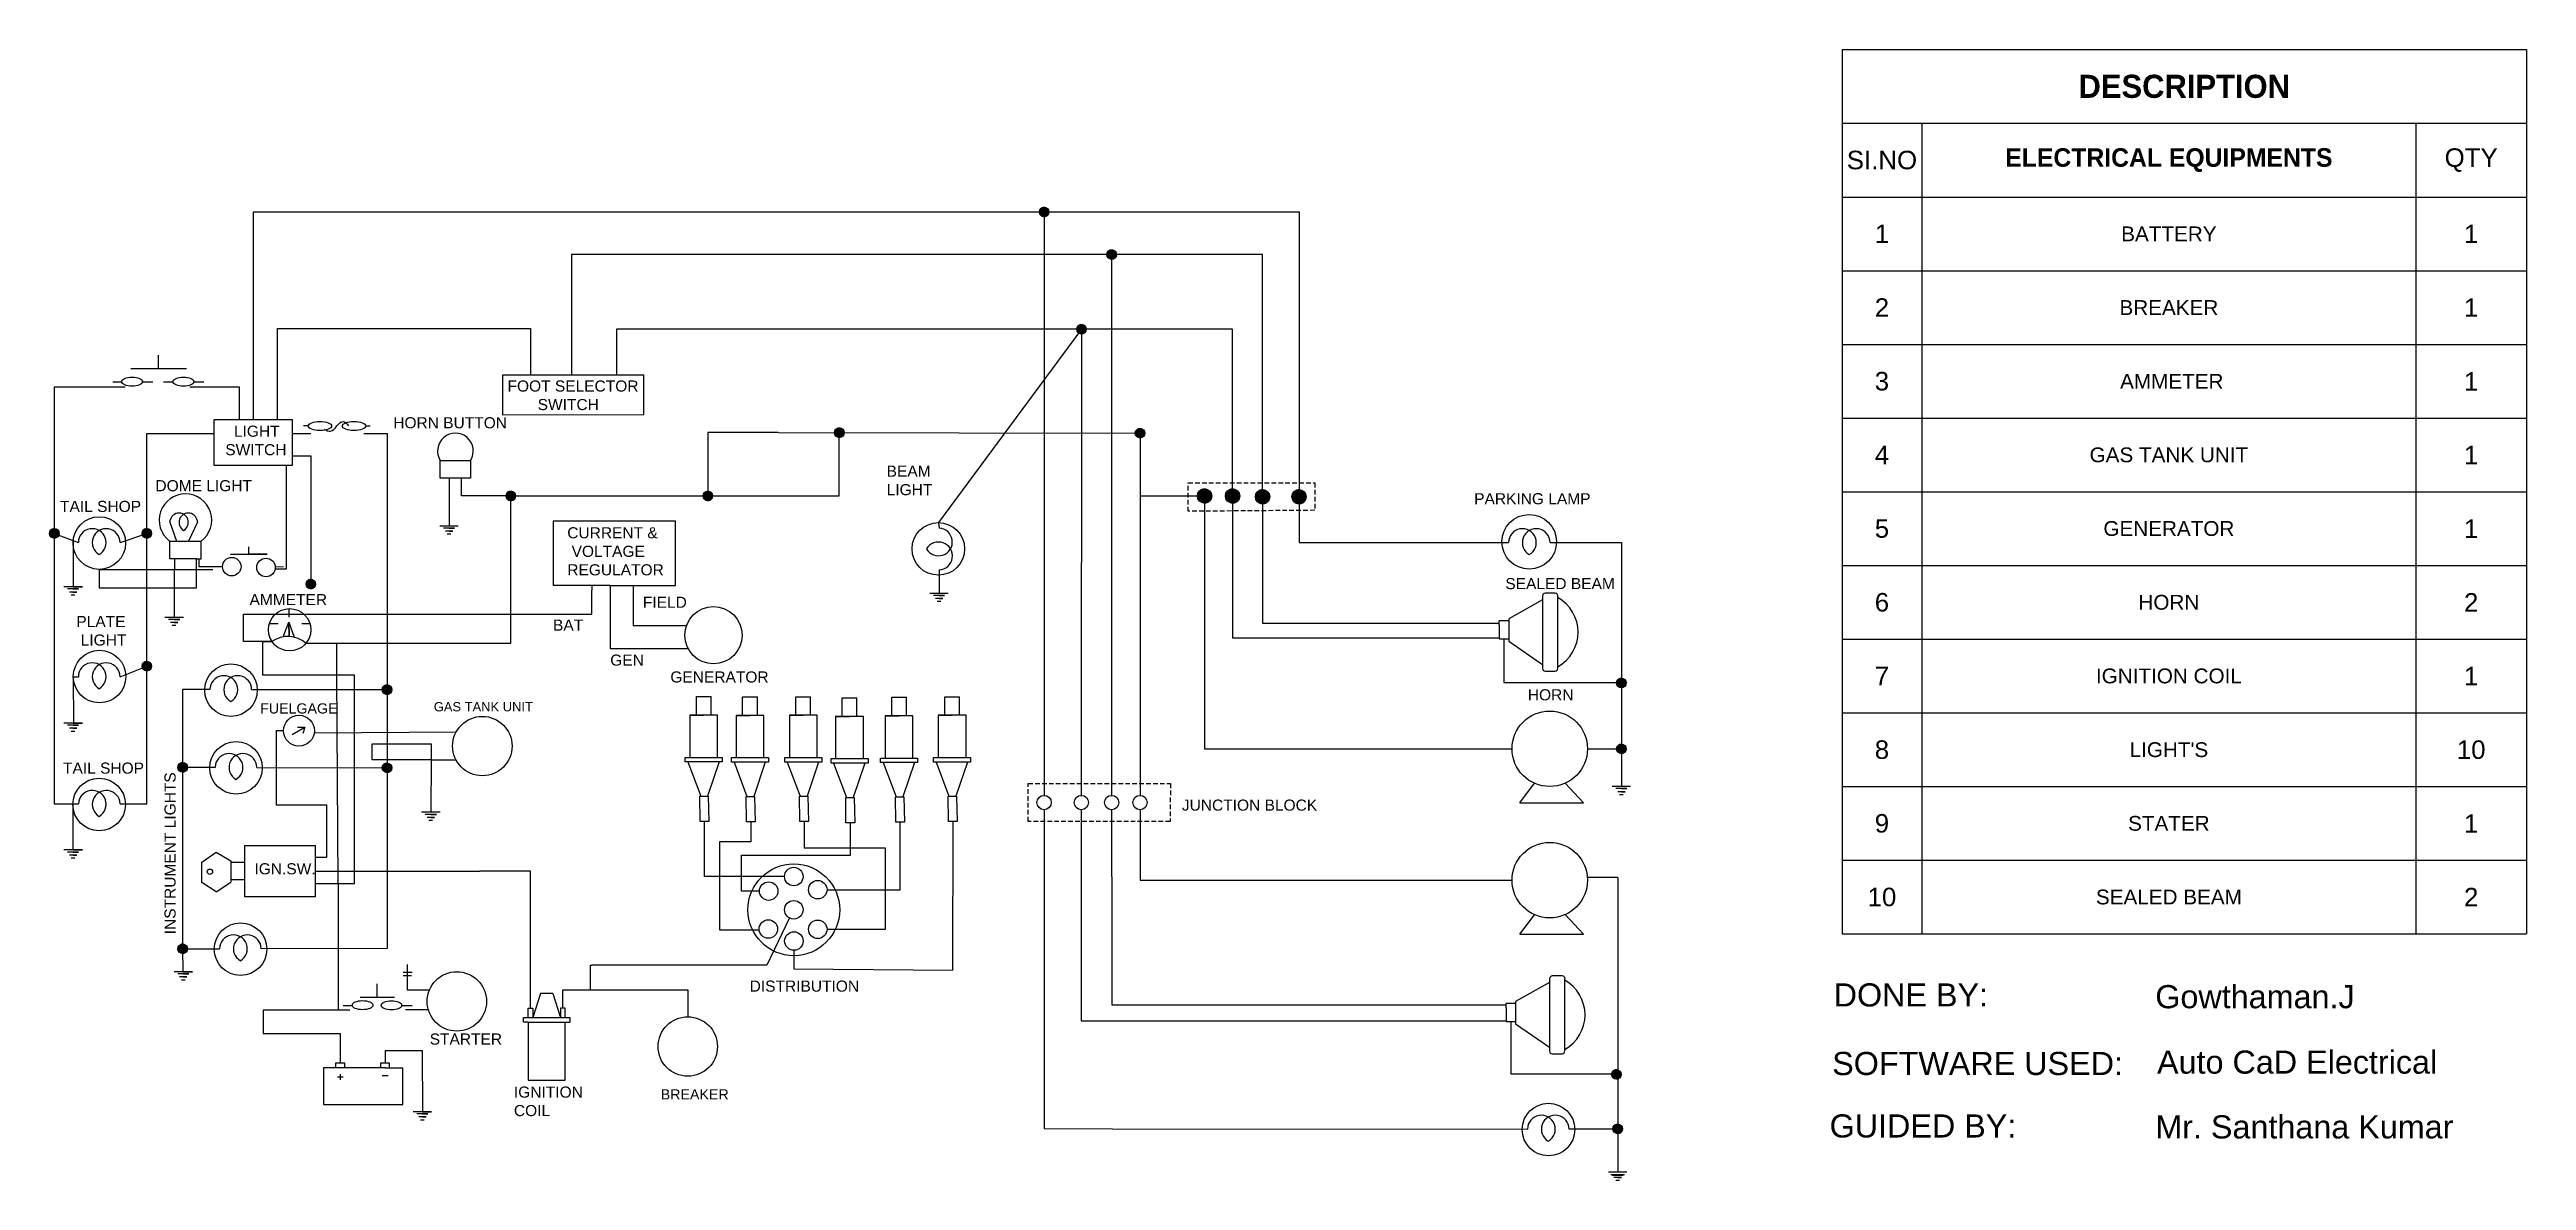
# Model space of a CAD drawing. Header units: inches. Extents: x 138 to 2815, y 189 to 1411.
import ezdxf

# ---------------------------------------------------------------- set-up
doc = ezdxf.new("R2010")
doc.units = ezdxf.units.IN
doc.header["$LTSCALE"] = 10
doc.header["$MEASUREMENT"] = 0
doc.linetypes.add('DASHED', pattern=[0.75, 0.5, -0.25])
for name, color, linetype, lineweight in [('battery', 10, 'Continuous', 25), ('block diagram', 100, 'Continuous', 18), ('breaker', 30, 'Continuous', 25), ('distribution', 42, 'Continuous', 18), ('gas tank unit', 52, 'Continuous', 18), ('generator', 6, 'Continuous', 18), ('ground', 51, 'Continuous', 18), ('horn button', 111, 'Continuous', 18), ('sealed beam', 200, 'Continuous', 15), ('stater', 84, 'Continuous', 25), ('wire', 254, 'Continuous', 25)]:
    doc.layers.add(name, color=color, linetype=linetype, lineweight=lineweight)
doc.layers.add('horn', color=7, linetype='Continuous', lineweight=18, true_color=0xbe7404)
doc.layers.add('ignition coil', color=132, linetype='Continuous', lineweight=25, transparency=0.2)
doc.layers.add('junction box', color=221, linetype='Continuous')
doc.layers.add('lights', color=2, linetype='Continuous')
doc.layers.add('mtext', color=41, linetype='Continuous', transparency=0.2)
doc.styles.get("Standard").update_dxf_attribs({"font": 'arial.ttf'})

# ---------------------------------------------------------------- blocks, each defined once
blk = doc.blocks.new('WDDOT')
for radius in [0.03, 0.0187, 0.00929]:
    blk.add_circle((0, 0), radius)
blk = doc.blocks.new('*T3')
at = {"color": 0, "linetype": 'ByBlock', "lineweight": -2, "ltscale": 5, "transparency": 16777216}
for p, q in [((0, 0), (739.7, 0)), ((0, 0), (0, -955.7)), ((739.7, 0), (739.7, -955.7)), ((0, -79.7), (739.7, -79.7)), ((86.1, -79.7), (86.1, -955.7)), ((620.2, -79.7), (620.2, -955.7)), ((0, -159.4), (739.7, -159.4)), ((0, -239), (739.7, -239)), ((0, -318.6), (739.7, -318.6)), ((0, -398.3), (739.7, -398.3)), ((0, -477.9), (739.7, -477.9)), ((0, -557.6), (739.7, -557.6)), ((0, -637.2), (739.7, -637.2)), ((0, -716.8), (739.7, -716.8)), ((0, -796.5), (739.7, -796.5)), ((0, -876.1), (739.7, -876.1)), ((0, -955.7), (739.7, -955.7))]:
    blk.add_line(p, q, dxfattribs=at)
at = {"color": 0, "ltscale": 5, "transparency": 16777216, "attachment_point": 5}
for s, insert, char_height, width in [('{\\fBahnschrift SemiBold|b1|i0|c0|p34;DESCRIPTION}', (369.8, -39.9), 25, 739.533), ('{\\fBahnschrift SemiBold|b0|i0|c0|p34;ELECTRICAL EQUIPMENTS}', (353.2, -119.5), 20, 533.967), ('QTY', (679.9, -119.5), 20, 119.335), ('SI.NO', (43.1, -119.5), 20, 85.991), ('1', (43.1, -199.2), 20, 85.991), ('{\\f@Arial Unicode MS|b0|i0|c0|p34;BATTERY}', (353.2, -199.2), 16, 533.967), ('1', (679.9, -199.2), 20, 119.335), ('2', (43.1, -278.8), 20, 85.991), ('{\\fArial Unicode MS|b0|i0|c0|p34;BREAKER}', (353.2, -278.8), 16, 533.967), ('1', (679.9, -278.8), 20, 119.335), ('3', (43.1, -358.5), 20, 85.991), ('{\\fArial Unicode MS|b0|i0|c0|p34; AMMETER}', (353.2, -358.5), 16, 533.967), ('1', (679.9, -358.5), 20, 119.335), ('4', (43.1, -438.1), 20, 85.991), ('1', (679.9, -438.1), 20, 119.335), ('GAS TANK UNIT', (353.2, -438.1), 16, 533.967), ('5', (43.1, -517.7), 20, 85.991), ('1', (679.9, -517.7), 20, 119.335), ('GENERATOR', (353.2, -517.7), 16, 533.967), ('6', (43.1, -597.4), 20, 85.991), ('2', (679.9, -597.4), 20, 119.335), ('HORN', (353.2, -597.4), 16, 533.967), ('7', (43.1, -677), 20, 85.991), ('IGNITION COIL', (353.2, -677), 16, 533.967), ('1', (679.9, -677), 20, 119.335), ('8', (43.1, -756.7), 20, 85.991), ("LIGHT'S", (353.2, -756.7), 16, 533.967), ('10', (679.9, -756.7), 20, 119.335), ('9', (43.1, -836.3), 20, 85.991), ('STATER', (353.2, -836.3), 16, 533.967), ('1', (679.9, -836.3), 20, 119.335), ('10', (43.1, -915.9), 20, 85.991), ('SEALED BEAM', (353.2, -915.9), 16, 533.967), ('2', (679.9, -915.9), 20, 119.335)]:
    blk.add_mtext(s, dxfattribs=dict(at, insert=insert, char_height=char_height, width=width))

msp = doc.modelspace()

# ---------------------------------------------------------------- hatches: boundary and pattern name
at = {"ltscale": 5, "transparency": 33554687}
h = msp.add_hatch(dxfattribs=at)
h.set_pattern_fill('ANSI31', color=256)
h.paths.add_polyline_path([(414.9, 833.3, 1), (425.2, 833.3, 1)])
h.paths.add_polyline_path([(631.2, 928.5), (636.3, 928.5), (641.5, 928.5, 1)])
h.paths.add_polyline_path([(636.3, 928.5), (631.2, 928.5, 0.414214), (636.3, 923.3)])
h.paths.add_polyline_path([(641.5, 928.5), (636.3, 928.5), (636.3, 923.3, 0.414214)])
h.paths.add_polyline_path([(849.2, 933.6, 0.414214), (844.1, 928.5), (849.2, 928.5)])
h.paths.add_polyline_path([(849.2, 933.6), (849.2, 928.5), (854.4, 928.5, 0.414214)])
h.paths.add_polyline_path([(854.4, 928.5), (849.2, 928.5), (844.1, 928.5, 1)])
h.paths.add_polyline_path([(986.2, 996.9), (996.5, 996.9, 1)])
h.paths.add_polyline_path([(996.5, 996.9), (991.3, 996.9), (991.3, 991.8, 0.413771)])
h.paths.add_polyline_path([(991.3, 996.9), (986.2, 996.9, 0.414656), (991.3, 991.8)])
h.paths.add_polyline_path([(142.9, 893.2), (142.9, 888.1), (147.7, 886.2, 0.091655), (148, 888.1, 0.414214)])
h.paths.add_polyline_path([(142.9, 893.2, 0.414214), (137.7, 888.1, 0.414214), (142.9, 882.9)])
h.paths.add_polyline_path([(147.7, 886.2), (142.9, 888.1), (142.9, 882.9, 0.310761)])
h.paths.add_polyline_path([(248, 888.1, 0.414214), (242.9, 893.2), (242.9, 882.9, 0.414214)])
h.paths.add_polyline_path([(242.9, 893.2, 0.414214), (237.7, 888.1, 0.08288), (238, 886.4), (242.9, 888.1)])
h.paths.add_polyline_path([(242.9, 888.1), (238, 886.4, 0.320336), (242.9, 882.9)])
h = msp.add_hatch(dxfattribs=at)
h.set_pattern_fill('ANSI31', color=256)
h.paths.add_polyline_path([(502.5, 724.3), (502.5, 714, 0.414214), (507.6, 719.2, 0.414214)])
h.paths.add_polyline_path([(502.5, 724.3, 0.414214), (497.3, 719.2), (502.5, 719.2)])
h.paths.add_polyline_path([(502.5, 719.2), (497.3, 719.2, 0.414214), (502.5, 714)])
h.paths.add_polyline_path([(242.9, 749.8, 0.414214), (237.7, 744.6, 0.094423), (238.1, 742.7), (242.9, 744.6)])
h.paths.add_polyline_path([(242.9, 749.8), (242.9, 744.6), (242.9, 739.5, 0.414214), (248, 744.6, 0.414214)])
h.paths.add_polyline_path([(242.9, 744.6), (238.1, 742.7, 0.307754), (242.9, 739.5)])
h.paths.add_polyline_path([(281.6, 640.4, 0.414214), (276.5, 635.2, 0.414214), (281.6, 630.1)])
h.paths.add_polyline_path([(281.6, 640.4), (281.6, 635.2), (286.8, 635.2, 0.414214)])
h.paths.add_polyline_path([(286.8, 635.2), (281.6, 635.2), (281.6, 630.1, 0.414214)])
h.paths.add_polyline_path([(502.5, 639.8, 0.413067), (497.3, 634.7), (502.5, 634.7)])
h.paths.add_polyline_path([(502.5, 639.8), (502.5, 634.7), (502.5, 629.5, 0.414214), (507.6, 634.7, 0.414214)])
h.paths.add_polyline_path([(502.5, 634.7), (497.3, 634.7, 0.415361), (502.5, 629.5)])
h = msp.add_hatch(dxfattribs=at)
h.set_pattern_fill('ANSI31', color=256)
h.paths.add_polyline_path([(1836.5, 731.6), (1836.5, 721.3, 0.414214), (1841.6, 726.4, 0.414214)])
h.paths.add_polyline_path([(1836.5, 731.6, 0.385239), (1831.4, 727), (1836.5, 727)])
h.paths.add_polyline_path([(1836.5, 727), (1831.4, 727, 0.024987), (1831.4, 726.4, 0.414214), (1836.5, 721.3)])
h = msp.add_hatch(dxfattribs=at)
h.set_pattern_fill('ANSI31', color=256)
h.paths.add_polyline_path([(1841.6, 655.3, 0.414214), (1836.5, 660.4), (1836.5, 650.1, 0.414214)])
h.paths.add_polyline_path([(1836.5, 655.3), (1831.4, 655.3, 0.414214), (1836.5, 650.1)])
h.paths.add_polyline_path([(1836.5, 660.4, 0.414214), (1831.4, 655.3), (1836.5, 655.3)])
h = msp.add_hatch(dxfattribs=at)
h.set_pattern_fill('ANSI31', color=256)
h.paths.add_polyline_path([(286.8, 439.2), (281.6, 439.2), (281.7, 434.1, 0.412091)])
h.paths.add_polyline_path([(281.6, 444.4, 0.414214), (276.5, 439.2, 0.41634), (281.7, 434.1), (281.6, 439.2)])
h.paths.add_polyline_path([(281.6, 444.4), (281.6, 439.2), (286.8, 439.2, 0.414214)])
h = msp.add_hatch(dxfattribs=at)
h.set_pattern_fill('ANSI31', color=256)
h.paths.add_polyline_path([(1832.5, 308.4, 0.472838), (1826, 303.9), (1832.5, 303.9)])
h.paths.add_polyline_path([(1836.3, 303.4, 0.334079), (1832.5, 308.4), (1832.5, 303.9), (1832.5, 298.5, 0.334079)])
h.paths.add_polyline_path([(1832.5, 303.9), (1826, 303.9, 0.021297), (1826, 303.4, 0.499162), (1832.5, 298.5)])
h = msp.add_hatch(dxfattribs=at)
h.set_pattern_fill('ANSI31', color=256)
h.paths.add_polyline_path([(1832.5, 249.7), (1832.5, 239.4, 0.414214), (1837.7, 244.6, 0.414214)])
h.paths.add_polyline_path([(1832.5, 249.7, 0.414214), (1827.4, 244.6), (1832.5, 244.6)])
h.paths.add_polyline_path([(1832.5, 244.6), (1827.4, 244.6, 0.414214), (1832.5, 239.4)])
at = {"layer": 'junction box', "ltscale": 5, "transparency": 33554687}
h = msp.add_hatch(dxfattribs=at)
h.set_pattern_fill('ANSI31', color=256)
h.paths.add_polyline_path([(1207.4, 1235.4), (1217.7, 1235.4, 1)])
h.paths.add_polyline_path([(1217.7, 1235.4), (1212.6, 1235.4), (1212.6, 1230.2, 0.414214)])
h.paths.add_polyline_path([(1212.6, 1235.4), (1207.4, 1235.4, 0.414214), (1212.6, 1230.2)])
h.paths.add_polyline_path([(1247.9, 1108.7), (1258.2, 1108.7, 1)])
h.paths.add_polyline_path([(1253, 1108.7), (1250, 1104.5, 0.160545), (1253, 1103.5)])
h.paths.add_polyline_path([(1253, 1108.7), (1247.9, 1108.7, 0.237717), (1250, 1104.5)])
h.paths.add_polyline_path([(1258.2, 1108.7), (1253, 1108.7), (1253, 1103.5, 0.414363)])
h.paths.add_polyline_path([(1280.4, 1189.4), (1290.7, 1189.4, 1)])
h.paths.add_polyline_path([(1290.7, 1189.4), (1285.6, 1189.4), (1285.6, 1184.2, 0.414214)])
h.paths.add_polyline_path([(1285.6, 1189.4), (1280.4, 1189.4, 0.414214), (1285.6, 1184.2)])
h.paths.add_polyline_path([(1316.3, 996.4), (1311.1, 996.4, 0.414656), (1316.3, 991.3)])
h.paths.add_polyline_path([(1311.1, 996.4), (1316.3, 996.4), (1316.3, 991.3, 0.414214), (1321.4, 996.4, 0.999245)])
h.paths.add_polyline_path([(1393.8, 928.5, 1), (1378.3, 928.5, 1)])
h.paths.add_polyline_path([(1424, 928.4, 1), (1408.5, 928.4, 1)])
h.paths.add_polyline_path([(1456.4, 927.6, 1), (1440.9, 927.6, 1)])
h.paths.add_polyline_path([(1495.9, 927.6, 1), (1480.4, 927.6, 1)])

# ---------------------------------------------------------------- linework, layer by layer
at = {"ltscale": 5}
for p, q in [((1098.3, 899.7), (1099.1, 893.7)), ((396.4, 792.2), (396.8, 776.6)), ((1704.3, 788.9), (1704.3, 788.9)), ((520.7, 413.7), (529.5, 413.7)), ((548.2, 394.3), (548.2, 394.3)), ((1711.9, 375.3), (1711.9, 375.3)), ((1252.8, 361.2), (1252.8, 361.2))]:
    msp.add_line(p, q, dxfattribs=at)
at = {"color": 251, "true_color": 0x636466}
for p, q in [((299.2, 860.6), (299.2, 852.1)), ((299.2, 852.1), (324.7, 852.1))]:
    msp.add_line(p, q, dxfattribs=at)
for p, q in [((301.5, 879.6), (301.6, 879.5)), ((163.2, 830.3), (173.2, 830.3)), ((163.2, 828), (169.2, 828)), ((368.4, 771.3), (378.1, 771.2)), ((163.2, 733.2), (168.9, 733.2)), ((423.8, 672.4), (423.8, 672.4)), ((173.2, 545.9), (153.2, 545.9)), ((169.2, 543.7), (157.2, 543.7)), ((167.2, 540.3), (159.2, 540.3)), ((165.2, 537.1), (161.2, 537.1)), ((163.2, 545.9), (173.2, 545.9)), ((163.2, 543.7), (169.2, 543.7)), ((163.2, 540.3), (167.2, 540.3)), ((292.3, 414.3), (272.3, 414.3)), ((288.3, 412), (276.3, 412)), ((286.3, 408.7), (278.3, 408.7)), ((284.3, 405.4), (280.3, 405.4)), ((282.3, 414.3), (292.3, 414.3)), ((282.3, 412), (288.3, 412)), ((282.3, 408.7), (286.3, 408.7))]:
    msp.add_line(p, q)
at = {"color": 252, "true_color": 0x939598}
msp.add_line((381.7, 852), (390.7, 852.1), dxfattribs=at)
at = {"color": 252, "ltscale": 5, "true_color": 0x939598}
for p, q in [((455, 377.9), (465.1, 377.9)), ((518.4, 377.8), (529.7, 377.8))]:
    msp.add_line(p, q, dxfattribs=at)
at = {"color": 251, "ltscale": 5, "true_color": 0x636466}
for p, q in [((473.5, 386.8), (510.7, 386.8)), ((492, 386.8), (492, 401.4))]:
    msp.add_line(p, q, dxfattribs=at)
at = {"ltscale": 5}
for centre, radius in [((1212.6, 1235.4), 5.15), ((1386, 928.5), 7.75), ((1416.3, 928.4), 7.75), ((1448.7, 927.6), 7.75), ((1488.1, 927.6), 7.75), ((1832.5, 244.6), 5.15)]:
    msp.add_circle(centre, radius, dxfattribs=at)
at = {"ltscale": 5, "transparency": 33554679}
for centre in [(1285.6, 1189.4), (1253, 1108.7), (991.3, 996.9), (636.3, 928.5), (849.2, 928.5), (142.9, 888.1), (242.9, 888.1), (420.1, 833.3), (242.9, 744.6), (502.5, 719.2), (281.6, 635.2), (502.5, 634.7), (281.6, 439.2), (1831.1, 303.4)]:
    msp.add_circle(centre, 5.15, dxfattribs=at)
at = {"color": 251, "true_color": 0x636466}
for centre in [(334.7, 852.1), (371.7, 851.2)]:
    msp.add_circle(centre, 10, dxfattribs=at)
at = {"color": 252, "ltscale": 5, "true_color": 0x939598}
for centre in [(476, 378.2), (507.3, 378)]:
    msp.add_ellipse(centre, major_axis=(11.2, 0), ratio=0.438086, dxfattribs=at)
at = {"layer": 'battery', "ltscale": 5}
for p, q in [((500.3, 310.4), (433.7, 310.4)), ((433.7, 310.4), (433.7, 271)), ((456.9, 315.4), (446.9, 315.4)), ((446.9, 315.4), (446.9, 310.4)), ((455.2, 300.5), (448.8, 300.5)), ((451.9, 303.8), (451.9, 297.6)), ((456.9, 310.4), (456.9, 315.4)), ((505.3, 315.4), (495.3, 315.4)), ((495.3, 315.4), (495.3, 310.4)), ((497.3, 302.2), (503.6, 302.2)), ((500.3, 310.4), (519.5, 310.4)), ((505.3, 310.4), (505.3, 315.4)), ((519.5, 271), (519.5, 310.4)), ((433.7, 271), (519.5, 271))]:
    msp.add_line(p, q, dxfattribs=at)
at = {"layer": 'block diagram'}
for p, q in [((814.4, 901.2), (681.9, 901.2)), ((681.9, 901.2), (681.9, 831.6)), ((814.4, 831.6), (814.4, 901.2)), ((743.7, 831.6), (681.9, 831.6)), ((743.7, 831.6), (814.4, 831.6))]:
    msp.add_line(p, q, dxfattribs=at)
at = {"layer": 'block diagram', "ltscale": 5}
for p, q in [((396.5, 807), (396.5, 797.4)), ((375.3, 790.5), (384.9, 790.5)), ((390.4, 776.2), (396.4, 792.2)), ((396.8, 776.6), (396.4, 792.2)), ((396.4, 792.2), (402.1, 775.9)), ((410.5, 790.5), (419.2, 790.5)), ((400, 670.6), (413.5, 678.8)), ((405.6, 678.8), (413.5, 678.8)), ((413.5, 678.8), (411.6, 671.7)), ((302.3, 532.7), (317.7, 543.6)), ((317.7, 543.6), (333.6, 534.1)), ((302.3, 510.9), (302.3, 532.7)), ((317.7, 500.7), (302.3, 510.9)), ((317.7, 500.7), (333.6, 511)), ((333.6, 534.1), (333.6, 511)), ((348.7, 532.3), (333.6, 532.3)), ((348.7, 513.7), (333.6, 513.7))]:
    msp.add_line(p, q, dxfattribs=at)
at = {"layer": 'block diagram'}
for points in [[(627.2, 1016.3), (779.9, 1016.7), (779.9, 1059.2), (627.2, 1059.2)], [(315.8, 1011), (400.1, 1011), (400.1, 961.3), (315.8, 961.3)], [(348.7, 550.7), (424.8, 550.7), (424.8, 495.2), (348.7, 495.2)]]:
    msp.add_lwpolyline(points, close=True, dxfattribs=at)
for centre, radius in [((397.2, 783.9), 22.9), ((407.3, 674.8), 16.7)]:
    msp.add_circle(centre, radius, dxfattribs=at)
at = {"layer": 'block diagram', "ltscale": 5}
msp.add_circle((311.1, 522.4), 2.84, dxfattribs=at)
msp.add_arc((395.3, 746.8), 29.9, 49.0307, 125.0049, dxfattribs=at)
at = {"layer": 'breaker'}
msp.add_circle((827.5, 333.5), 32.1, dxfattribs=at)
at = {"layer": 'distribution', "ltscale": 5}
for p, q in [((836.8, 691.6), (836.8, 711.6)), ((836.8, 711.6), (852.8, 711.6)), ((852.8, 691.6), (852.8, 711.6)), ((886.8, 691.3), (886.8, 711.3)), ((886.8, 711.3), (902.8, 711.3)), ((902.8, 691.3), (902.8, 711.3)), ((944.3, 691.5), (944.3, 711.5)), ((944.3, 711.5), (960.3, 711.5)), ((960.3, 691.5), (960.3, 711.5)), ((994.3, 690.2), (994.3, 710.2)), ((994.3, 710.2), (1010.3, 710.2)), ((1010.3, 690.2), (1010.3, 710.2)), ((1047.9, 690.9), (1047.9, 710.9)), ((1047.9, 710.9), (1063.9, 710.9)), ((1063.9, 690.9), (1063.9, 710.9)), ((1105.2, 691.5), (1105.2, 711.5)), ((1105.2, 711.5), (1121.2, 711.5)), ((1121.2, 691.5), (1121.2, 711.5)), ((859.8, 691.6), (829.8, 691.6)), ((829.8, 691.6), (829.8, 646)), ((829.8, 691.6), (844.8, 691.6)), ((829.8, 691.6), (836.8, 691.6)), ((859.8, 691.6), (852.8, 691.6)), ((859.8, 646), (859.8, 691.6)), ((909.8, 691.3), (879.8, 691.3)), ((879.8, 691.3), (879.8, 645.7)), ((879.8, 691.3), (894.8, 691.3)), ((879.8, 691.3), (886.8, 691.3)), ((909.8, 691.3), (902.8, 691.3)), ((909.8, 645.7), (909.8, 691.3)), ((967.3, 691.5), (937.3, 691.5)), ((937.3, 691.5), (937.3, 645.9)), ((937.3, 691.5), (952.3, 691.5)), ((937.3, 691.5), (944.3, 691.5)), ((967.3, 691.5), (960.3, 691.5)), ((967.3, 645.9), (967.3, 691.5)), ((1017.3, 690.2), (987.3, 690.2)), ((987.3, 690.2), (987.3, 644.6)), ((987.3, 690.2), (1002.3, 690.2)), ((987.3, 690.2), (994.3, 690.2)), ((1017.3, 690.2), (1010.3, 690.2)), ((1017.3, 644.6), (1017.3, 690.2)), ((1070.9, 690.9), (1040.9, 690.9)), ((1040.9, 690.9), (1040.9, 645.3)), ((1040.9, 690.9), (1055.9, 690.9)), ((1040.9, 690.9), (1047.9, 690.9)), ((1070.9, 690.9), (1063.9, 690.9)), ((1070.9, 645.3), (1070.9, 690.9)), ((1128.2, 691.5), (1098.2, 691.5)), ((1098.2, 691.5), (1098.2, 645.9)), ((1098.2, 691.5), (1113.2, 691.5)), ((1098.2, 691.5), (1105.2, 691.5)), ((1128.2, 691.5), (1121.2, 691.5)), ((1128.2, 645.9), (1128.2, 691.5)), ((824.8, 641), (824.8, 646)), ((824.8, 646), (829.8, 646)), ((829.8, 646), (844.8, 646)), ((844.8, 646), (859.8, 646)), ((859.8, 646), (864.8, 646)), ((864.8, 646), (864.8, 641)), ((874.8, 640.7), (874.8, 645.7)), ((874.8, 645.7), (879.8, 645.7)), ((879.8, 645.7), (894.8, 645.7)), ((894.8, 645.7), (909.8, 645.7)), ((909.8, 645.7), (914.8, 645.7)), ((914.8, 645.7), (914.8, 640.7)), ((932.3, 640.9), (932.3, 645.9)), ((932.3, 645.9), (937.3, 645.9)), ((937.3, 645.9), (952.3, 645.9)), ((952.3, 645.9), (967.3, 645.9)), ((967.3, 645.9), (972.3, 645.9)), ((972.3, 645.9), (972.3, 640.9)), ((982.3, 639.6), (982.3, 644.6)), ((982.3, 644.6), (987.3, 644.6)), ((987.3, 644.6), (1002.3, 644.6)), ((1002.3, 644.6), (1017.3, 644.6)), ((1017.3, 644.6), (1022.3, 644.6)), ((1022.3, 644.6), (1022.3, 639.6)), ((1035.9, 640.3), (1035.9, 645.3)), ((1035.9, 645.3), (1040.9, 645.3)), ((1040.9, 645.3), (1055.9, 645.3)), ((1055.9, 645.3), (1070.9, 645.3)), ((1070.9, 645.3), (1075.9, 645.3)), ((1075.9, 645.3), (1075.9, 640.3)), ((1093.2, 640.9), (1093.2, 645.9)), ((1093.2, 645.9), (1098.2, 645.9)), ((1098.2, 645.9), (1113.2, 645.9)), ((1113.2, 645.9), (1128.2, 645.9)), ((1128.2, 645.9), (1133.2, 645.9)), ((1133.2, 645.9), (1133.2, 640.9)), ((834.8, 641), (824.8, 641)), ((827.5, 641), (841.5, 604)), ((864.8, 641), (834.8, 641)), ((861.3, 641), (848.9, 604)), ((884.8, 640.7), (874.8, 640.7)), ((877.5, 640.7), (891.5, 603.7)), ((914.8, 640.7), (884.8, 640.7)), ((911.3, 640.7), (898.9, 603.7)), ((942.3, 640.9), (932.3, 640.9)), ((935, 640.9), (949, 603.9)), ((972.3, 640.9), (942.3, 640.9)), ((968.8, 640.9), (956.4, 603.9)), ((992.3, 639.6), (982.3, 639.6)), ((985, 639.6), (999, 602.6)), ((1022.3, 639.6), (992.3, 639.6)), ((1018.8, 639.6), (1006.4, 602.6)), ((1045.9, 640.3), (1035.9, 640.3)), ((1038.7, 640.3), (1052.6, 603.3)), ((1075.9, 640.3), (1045.9, 640.3)), ((1072.5, 640.3), (1060.1, 603.3)), ((1103.2, 640.9), (1093.2, 640.9)), ((1095.9, 640.9), (1109.8, 603.9)), ((1133.2, 640.9), (1103.2, 640.9)), ((1129.7, 640.9), (1117.3, 603.9)), ((841, 576.7), (840.7, 604)), ((840.7, 604), (849.7, 604)), ((849.7, 604), (850.4, 576.7)), ((891, 576.5), (890.7, 603.7)), ((890.7, 603.7), (899.7, 603.7)), ((899.7, 603.7), (900.4, 576.5)), ((948.5, 576.6), (948.2, 603.9)), ((948.2, 603.9), (957.2, 603.9)), ((957.2, 603.9), (957.9, 576.6)), ((998.5, 575.3), (998.2, 602.6)), ((998.2, 602.6), (1007.2, 602.6)), ((1007.2, 602.6), (1007.9, 575.3)), ((1052.2, 576.1), (1051.9, 603.3)), ((1051.9, 603.3), (1060.9, 603.3)), ((1060.9, 603.3), (1061.6, 576.1)), ((1109.4, 576.6), (1109.1, 603.9)), ((1109.1, 603.9), (1118.1, 603.9)), ((1118.1, 603.9), (1118.8, 576.6)), ((850.4, 576.7), (841, 576.7)), ((900.4, 576.5), (891, 576.5)), ((957.9, 576.6), (948.5, 576.7)), ((1007.9, 575.3), (998.5, 575.3)), ((1061.6, 576.1), (1052.2, 576.1)), ((1118.8, 576.6), (1109.4, 576.7))]:
    msp.add_line(p, q, dxfattribs=at)
msp.add_circle((942.1, 481.3), 49.6, dxfattribs=at)
at = {"layer": 'distribution'}
for centre in [(915, 501.5), (942.1, 517.2), (968, 503), (942.1, 481.3), (914.6, 460.5), (942.2, 447.5), (968, 460.2)]:
    msp.add_circle(centre, 10, dxfattribs=at)
at = {"layer": 'gas tank unit'}
msp.add_circle((605.5, 658.2), 32.1, dxfattribs=at)
at = {"layer": 'generator', "ltscale": 5}
msp.add_circle((855.3, 778), 31, dxfattribs=at)
at = {"layer": 'ground'}
for p, q in [((579.5, 896), (559.5, 896)), ((575.5, 893.8), (563.5, 893.8)), ((573.5, 890.4), (565.5, 890.4)), ((571.5, 887.2), (567.5, 887.2)), ((569.5, 893.8), (575.5, 893.8)), ((569.5, 890.4), (573.5, 890.4)), ((173.2, 830.3), (153.2, 830.3)), ((169.2, 828), (157.2, 828)), ((167.2, 824.7), (159.2, 824.7)), ((165.2, 821.4), (161.2, 821.4)), ((163.2, 824.7), (167.2, 824.7)), ((1109.1, 823.2), (1089.1, 823.2)), ((1105.1, 820.9), (1093.1, 820.9)), ((1103.1, 817.6), (1095.1, 817.6)), ((1101.1, 814.3), (1097.1, 814.3)), ((1099.1, 820.9), (1105.1, 820.9)), ((1099.1, 817.6), (1103.1, 817.6)), ((282.4, 797.3), (262.4, 797.3)), ((278.4, 795.1), (266.4, 795.1)), ((276.4, 791.7), (268.4, 791.7)), ((274.4, 788.5), (270.4, 788.5)), ((272.4, 795.1), (278.4, 795.1)), ((272.4, 791.7), (276.4, 791.7)), ((173.2, 683), (153.2, 683)), ((169.2, 680.7), (157.2, 680.7)), ((167.2, 677.4), (159.2, 677.4)), ((165.2, 674.1), (161.2, 674.1)), ((163.2, 683), (173.2, 683)), ((163.2, 680.7), (169.2, 680.7)), ((163.2, 677.4), (167.2, 677.4)), ((1846.5, 614.4), (1826.5, 614.4)), ((1842.5, 612.2), (1830.5, 612.2)), ((1840.5, 608.8), (1832.5, 608.8)), ((1838.5, 605.6), (1834.5, 605.6)), ((1836.5, 612.2), (1842.5, 612.2)), ((1836.5, 608.8), (1840.5, 608.8)), ((559.8, 586.7), (539.8, 586.7)), ((555.8, 584.4), (543.8, 584.4)), ((553.8, 581.1), (545.8, 581.1)), ((551.8, 577.8), (547.8, 577.8)), ((549.8, 584.4), (555.8, 584.4)), ((549.8, 581.1), (553.8, 581.1)), ((550.7, 263), (530.7, 263)), ((546.7, 260.7), (534.7, 260.7)), ((544.7, 257.4), (536.7, 257.4)), ((542.7, 254.1), (538.7, 254.1)), ((540.7, 263), (550.7, 263)), ((540.7, 260.7), (546.7, 260.7)), ((540.7, 257.4), (544.7, 257.4)), ((1842.5, 197.6), (1822.5, 197.6)), ((1825.1, 195.4), (1839.7, 195.4)), ((1838.5, 194.1), (1826.5, 194.1)), ((1836.5, 192), (1828.5, 192)), ((1834.5, 188.8), (1830.5, 188.8)), ((1832.5, 192), (1836.5, 192))]:
    msp.add_line(p, q, dxfattribs=at)
at = {"layer": 'horn', "ltscale": 5}
for p, q in [((1726.7, 596.8), (1742.5, 618)), ((1795.5, 596.8), (1775.8, 618)), ((1726.7, 596.8), (1795.5, 596.8)), ((1726.7, 454.8), (1742.5, 476)), ((1795.5, 454.8), (1775.8, 476.1)), ((1726.7, 454.8), (1795.5, 454.8))]:
    msp.add_line(p, q, dxfattribs=at)
for centre in [(1759.1, 655.3), (1759.1, 513.3)]:
    msp.add_circle(centre, 40.8, dxfattribs=at)
at = {"layer": 'horn button'}
msp.add_lwpolyline([(560, 966.8), (592.8, 966.8), (592.8, 947.8), (560, 947.8)], close=True, dxfattribs=at)
msp.add_arc((576.4, 977), 19.3, 328.0171, 211.9829, dxfattribs=at)
at = {"layer": 'ignition coil', "ltscale": 5}
for p, q in [((655, 364.8), (655, 374.8)), ((655, 374.8), (660, 374.8)), ((668.5, 390.7), (660, 364.8)), ((660, 374.8), (660, 364.8)), ((681.6, 390.7), (668.5, 390.7)), ((681.6, 390.7), (689.9, 364.8)), ((694.9, 374.8), (689.9, 374.8)), ((689.9, 374.8), (689.9, 364.8)), ((694.9, 364.8), (694.9, 374.8)), ((649.9, 359.8), (649.9, 364.8)), ((649.9, 364.8), (699.9, 364.8)), ((654.9, 359.8), (649.9, 359.8)), ((654.9, 359.8), (654.9, 297)), ((654.9, 359.8), (699.9, 359.8)), ((694.9, 297), (694.9, 359.8)), ((699.9, 364.8), (699.9, 359.8)), ((654.9, 297), (694.9, 297))]:
    msp.add_line(p, q, dxfattribs=at)
at = {"layer": 'junction box', "linetype": 'DASHED'}
for points in [[(1368.3, 942.6), (1505.1, 942.6), (1505.1, 913), (1368.3, 911.9)], [(1195.4, 617.6), (1349.2, 617.6), (1348.7, 576.7), (1195.4, 576.7)]]:
    msp.add_lwpolyline(points, close=True, dxfattribs=at)
at = {"layer": 'junction box', "ltscale": 5}
for centre in [(1212.6, 597.2), (1252.8, 597.2), (1285.6, 597.2), (1316.3, 597.2)]:
    msp.add_circle(centre, 7.75, dxfattribs=at)
at = {"layer": 'lights'}
for p, q in [((267.7, 900), (274.8, 879.6)), ((297.7, 900), (288.1, 879.6)), ((267.7, 860.6), (267.7, 879.6)), ((267.7, 879.6), (301.7, 879.6)), ((272.7, 860.6), (267.7, 860.6)), ((296.7, 860.6), (272.7, 860.6)), ((296.7, 860.6), (301.7, 860.6)), ((301.7, 860.6), (301.7, 879.6))]:
    msp.add_line(p, q, dxfattribs=at)
for centre in [(191.5, 877.6), (1098.3, 871.3), (191.8, 733.3), (333.8, 718.6), (339.3, 634.7), (191.4, 595.1), (344.2, 438.7), (1757.7, 243.8)]:
    msp.add_circle(centre, 28.4, dxfattribs=at)
at = {"layer": 'lights', "ltscale": 5}
msp.add_circle((1736.9, 879), 29.5, dxfattribs=at)
at = {"layer": 'lights'}
for centre, radius, start, end in [((284.6, 902.3), 28.4, 306.644, 232.7195), ((183.9, 878.1), 15, 300, 180), ((198.9, 878.1), 15, 0, 240), ((277.7, 900), 10, 300, 180), ((287.7, 900), 10, 0, 240), ((1098.4, 878.8), 15, 210.027, 87.402), ((1729.5, 878.1), 15, 300, 180), ((1744.5, 878.1), 15, 0, 240), ((1098.4, 863.6), 15.1, 272.6373, 149.634), ((183.9, 733.2), 15, 300, 180), ((198.9, 733.2), 15, 0, 240), ((326.1, 719.2), 15, 300, 180), ((341.1, 719.2), 15, 0, 240), ((331.7, 635.2), 15, 300, 180), ((346.7, 635.2), 15, 0, 240), ((183.9, 595.2), 15, 300, 177.375), ((199, 595.2), 15.1, 2.6103, 239.607), ((336.5, 439.2), 15, 300, 180), ((351.5, 439.2), 15, 0, 240), ((1750, 244.3), 15, 300, 180), ((1765, 244.3), 15, 0, 240)]:
    msp.add_arc(centre, radius, start, end, dxfattribs=at)
at = {"layer": 'sealed beam', "ltscale": 5}
for p, q in [((1751.2, 816.3), (1714.7, 795.6)), ((1751.2, 820.4), (1751.2, 742.3)), ((1764.8, 823.4), (1754.2, 823.4)), ((1767.8, 742.3), (1767.8, 820.4)), ((1714.7, 793.6), (1704.3, 793.6)), ((1704.3, 788.9), (1704.3, 793.6)), ((1704.3, 788.9), (1704.3, 774.2)), ((1714.7, 795.6), (1714.7, 771.5)), ((1704.3, 774.2), (1714.7, 774.2)), ((1714.7, 771.5), (1751.2, 746.4)), ((1754.2, 739.3), (1764.8, 739.3)), ((1758.8, 402.7), (1722.2, 382)), ((1758.8, 406.8), (1758.8, 328.7)), ((1772.4, 409.8), (1761.8, 409.8)), ((1775.4, 328.7), (1775.4, 406.8)), ((1722.2, 380), (1711.9, 380)), ((1711.9, 375.3), (1711.9, 380)), ((1711.9, 375.3), (1711.9, 360.6)), ((1722.2, 382), (1722.2, 357.9)), ((1711.9, 360.6), (1722.2, 360.6)), ((1722.2, 357.9), (1758.8, 332.8)), ((1761.8, 325.7), (1772.4, 325.7))]:
    msp.add_line(p, q, dxfattribs=at)
for centre, radius, start, end in [((1754.2, 820.4), 3, 90, 180), ((1764.8, 820.4), 3, 0, 90), ((1746.7, 781.3), 43, 299.4724, 60.5276), ((1754.2, 742.3), 3, 180, 270), ((1764.8, 742.3), 3, 270, 0), ((1761.9, 406.8), 3, 90, 180), ((1772.6, 406.8), 3, 0, 90), ((1754.2, 367.7), 43, 299.4724, 60.5276), ((1761.8, 328.7), 3, 180, 270), ((1772.4, 328.7), 3, 270, 0)]:
    msp.add_arc(centre, radius, start, end, dxfattribs=at)
at = {"layer": 'stater'}
msp.add_circle((577.9, 382.3), 32.1, dxfattribs=at)
at = {"layer": 'wire', "ltscale": 5}
for p, q in [((358, 1011), (358, 1235.4)), ((358, 1235.4), (1488.1, 1235.4)), ((1212.6, 1235.4), (1212.6, 604.9)), ((1488.1, 1235.4), (1488.1, 935.3)), ((1448.7, 1189.4), (701.7, 1189.4)), ((701.7, 1189.4), (701.7, 1059.2)), ((1285.6, 1189.4), (1285.6, 604.9)), ((1448.7, 935.3), (1448.7, 1189.4)), ((384, 1011), (384, 1109.4)), ((384, 1109.4), (657.5, 1109.4)), ((657.5, 1109.4), (657.5, 1059.2)), ((1416.3, 1108.7), (750.5, 1108.7)), ((750.5, 1108.7), (750.5, 1059.2)), ((1253, 1108.7), (1098.3, 899.7)), ((1253, 1108.7), (1252.8, 604.9)), ((1416.3, 936.2), (1416.3, 1108.7)), ((925.3, 997), (849.2, 997)), ((849.2, 997), (849.2, 928.5)), ((925.3, 997), (1316.3, 996.4)), ((991.3, 928.5), (991.3, 996.9)), ((1316.3, 996.4), (1316.3, 928.5)), ((819.7, 928.5), (849.2, 928.5)), ((849.2, 928.5), (991.3, 928.5)), ((1316.3, 928.5), (1316.3, 604.9)), ((1316.3, 928.5), (1378.3, 928.5)), ((1386, 920.7), (1386, 655.4)), ((1416.3, 920.7), (1416.3, 829)), ((1448.7, 919.8), (1448.7, 830.2)), ((1488.1, 919.8), (1488.1, 878.1)), ((1488.1, 878.1), (1714.5, 878.1)), ((1759.5, 878.1), (1836.5, 878.1)), ((1836.5, 878.1), (1836.5, 614.4)), ((1099.1, 848.6), (1099.1, 823.2)), ((1448.7, 830.2), (1448.7, 790.9)), ((1416.3, 829), (1416.3, 814.7)), ((1416.3, 814.7), (1416.3, 775.3)), ((1448.7, 790.9), (1456, 790.9)), ((1456, 790.9), (1704.7, 790.9)), ((1416.3, 775.3), (1425.9, 775.3)), ((1425.9, 775.3), (1704.6, 775.3)), ((1709.5, 774.2), (1709.5, 727)), ((1709.5, 727), (1836.5, 727)), ((1386, 655.3), (1718.3, 655.3)), ((1799.9, 655.3), (1836.5, 655.3)), ((1212.6, 589.4), (1212.6, 307.3)), ((1252.8, 589.4), (1252.8, 427.3)), ((1285.6, 589.4), (1285.7, 444.8)), ((1316.3, 589.4), (1316.3, 562.4)), ((845.7, 517.2), (845.7, 576.7)), ((895.7, 576.5), (895.7, 554.9)), ((953.3, 576.7), (953.2, 547.9)), ((1003.2, 540.2), (1003.3, 575.3)), ((1056.9, 503), (1057, 576.1)), ((1114.1, 415.9), (1114.4, 576.7)), ((1316.3, 562.4), (1316.3, 513.3)), ((895.7, 554.9), (861.9, 554.9)), ((861.9, 554.9), (861.9, 459.5)), ((885.6, 501.5), (885.6, 540.2)), ((885.6, 540.2), (1003.2, 540.2)), ((1041.1, 547.9), (953.2, 547.9)), ((1041.1, 460.2), (1041.1, 547.9)), ((449.7, 509.6), (449.7, 372.9)), ((657.5, 522.9), (602.8, 522.9)), ((657.5, 374.8), (657.5, 522.9)), ((932.1, 517.2), (845.7, 517.2)), ((1316.3, 513.3), (1718.3, 513.3)), ((1832.5, 516.1), (1799.8, 516.1)), ((1832.5, 516.1), (1832.5, 197.6)), ((905, 501.5), (885.6, 501.5)), ((978, 503), (1056.9, 503)), ((861.9, 459.5), (905.1, 459.8)), ((937.4, 472.5), (913, 421.5)), ((978, 460.2), (1041.1, 460.2)), ((942.2, 437.5), (942.2, 417.5)), ((1285.7, 444.8), (1285.7, 378.7)), ((520, 413.7), (528.9, 413.7)), ((520, 410.3), (528.9, 410.3)), ((524.5, 394.3), (524.5, 422.3)), ((722.4, 394.8), (722.4, 421.5)), ((722.4, 421.5), (723.7, 421.5)), ((913, 421.5), (723.7, 421.5)), ((942.2, 417.5), (1114.1, 415.9)), ((1252.8, 427.3), (1252.8, 361.2)), ((548.2, 394.3), (524.5, 394.3)), ((692.4, 374.8), (692.4, 394.8)), ((692.4, 394.8), (827.5, 394.8)), ((827.5, 394.8), (827.5, 365.6)), ((1285.7, 378.7), (1363.2, 378.7)), ((1363.2, 378.7), (1712, 378.7)), ((462.3, 372.9), (368.7, 372.7)), ((368.7, 372.7), (368.7, 347.7)), ((547.2, 373), (522.3, 373)), ((1252.8, 361.2), (1330.2, 361.2)), ((1330.2, 361.2), (1711.9, 361.2)), ((1717.1, 360.6), (1717.1, 303.9)), ((368.7, 347.7), (451.9, 347.7)), ((451.9, 347.7), (451.9, 315.4)), ((500.3, 329.1), (500.3, 315.4)), ((500.3, 329.1), (540.3, 329.1)), ((540.3, 329.1), (540.7, 263)), ((1212.6, 307.3), (1212.6, 245)), ((1717.1, 303.9), (1832.5, 303.9)), ((1212.6, 245), (1286.6, 244.6)), ((1286.6, 244.6), (1735, 244.3)), ((1780, 244.6), (1832.5, 244.6))]:
    msp.add_line(p, q, dxfattribs=at)
at = {"layer": 'wire', "color": 251, "ltscale": 5, "true_color": 0x636466}
for p, q in [((255.6, 1066.2), (255.6, 1080.8)), ((225.5, 1066.2), (285.7, 1066.2)), ((261, 1051.8), (271.5, 1051.8)), ((293.6, 1051.8), (304.6, 1051.8))]:
    msp.add_line(p, q, dxfattribs=at)
at = {"layer": 'wire'}
for p, q in [((219.6, 1045.9), (142.9, 1045.9)), ((142.9, 1045.9), (142.9, 895.9)), ((342.9, 1045.9), (289.3, 1045.9)), ((342.9, 1011), (342.9, 1045.9)), ((242.9, 595.9), (242.9, 995.9)), ((242.9, 995.9), (315.8, 995.9)), ((400.1, 995.9), (420.1, 995.9)), ((477.5, 995.9), (502.5, 995.9)), ((502.5, 995.9), (502.5, 439.3)), ((400.1, 971.9), (420.1, 971.9)), ((420.1, 971.9), (420.1, 911.9)), ((393.9, 849.9), (393.9, 961.3)), ((569.5, 947.8), (569.5, 896)), ((583, 928.5), (583, 947.8)), ((420.1, 911.9), (420.1, 833.3)), ((636.3, 928.5), (583, 928.5)), ((636.3, 769.3), (636.3, 928.5)), ((636.3, 928.5), (819.7, 928.5)), ((142.9, 895.9), (142.9, 745.9)), ((142.9, 888.1), (168.9, 878.1)), ((213.9, 878.1), (242.9, 888.1)), ((163.2, 880.3), (163.2, 830.3)), ((272.7, 860.6), (272.7, 849.1)), ((296.7, 829.1), (296.7, 860.6)), ((333.3, 865.6), (372.8, 865.6)), ((353.1, 865.6), (353.1, 873.4)), ((372.8, 865.6), (353.1, 865.6)), ((191.5, 849.1), (314.1, 849.1)), ((191.5, 849.1), (191.5, 829.1)), ((272.4, 849.1), (272.4, 797.3)), ((381.6, 849.7), (393.9, 849.9)), ((724, 820.8), (724.1, 832)), ((743.7, 831.6), (743.7, 763.6)), ((768.4, 830.6), (768.4, 788.4)), ((191.5, 829.1), (296.7, 829.1)), ((724, 800.8), (724, 820.8)), ((347.5, 771.2), (347.5, 800.8)), ((347.5, 800.8), (724, 800.8)), ((768.4, 788.4), (826.2, 788.4)), ((378.1, 771.2), (347.5, 771.2)), ((368.4, 734.7), (368.4, 771.3)), ((414.9, 769.3), (636.3, 769.3)), ((448.2, 734.7), (448.2, 769)), ((743.7, 763.6), (827.2, 763.6)), ((142.9, 745.9), (142.9, 595.9)), ((163.2, 733.2), (163.5, 683.2)), ((213.9, 733.2), (242.9, 744.6)), ((467.3, 734.7), (368.4, 734.7)), ((449.7, 509.6), (448.2, 734.7)), ((467.3, 509.6), (467.3, 734.7)), ((311.1, 719.2), (281.6, 719.2)), ((281.6, 719.2), (281.6, 439.2)), ((356.1, 719.2), (502.5, 719.2)), ((390.6, 674.8), (382.7, 674.8)), ((382.7, 674.8), (382.7, 594.6)), ((423.8, 672.4), (577.3, 673.6)), ((550.2, 643.5), (549.8, 586.7)), ((316.7, 635.2), (281.6, 635.2)), ((361.7, 635.2), (502.5, 634.7)), ((142.9, 595.9), (168.9, 595.9)), ((162.9, 595.9), (162.9, 545.9)), ((214.1, 595.9), (242.9, 595.9)), ((382.7, 594.6), (437, 594.6)), ((437, 594.6), (437, 537.9)), ((437, 537.9), (424.8, 537.9)), ((424.8, 522.9), (602.8, 522.9)), ((424.8, 509.6), (467.3, 509.6)), ((281.6, 439.2), (321.5, 439.2)), ((281.6, 439.2), (281.8, 414.2)), ((502.5, 439.3), (366.5, 439.2))]:
    msp.add_line(p, q, dxfattribs=at)
at = {"layer": 'wire', "color": 252, "ltscale": 5, "true_color": 0x939598}
for p, q in [((206, 1051.8), (216, 1051.8)), ((238.1, 1051.8), (249.4, 1051.8))]:
    msp.add_line(p, q, dxfattribs=at)
at = {"layer": 'wire', "color": 251, "true_color": 0x636466}
for p, q in [((417.3, 1004.1), (412.3, 1004.1)), ((479.4, 1004.1), (484.4, 1004.1))]:
    msp.add_line(p, q, dxfattribs=at)
at = {"layer": 'wire', "ltscale": 5, "transparency": 33554679}
msp.add_line((550.2, 643.5), (577.1, 643.2), dxfattribs=at)
at = {"layer": 'wire'}
msp.add_lwpolyline([(486.4, 660.7), (550.2, 660.7), (550.2, 643.5), (486.4, 643.5)], close=True, dxfattribs=at)
at = {"layer": 'wire', "ltscale": 5, "transparency": 33554679}
msp.add_circle((1316.3, 996.4), 5.15, dxfattribs=at)
at = {"layer": 'wire', "ltscale": 5}
for centre in [(1836.5, 726.4), (1836.5, 655.3)]:
    msp.add_circle(centre, 5.15, dxfattribs=at)
at = {"layer": 'wire', "color": 252, "ltscale": 5, "true_color": 0x939598}
msp.add_ellipse((227, 1052.1), major_axis=(11.2, 0), ratio=0.438086, dxfattribs=at)
at = {"layer": 'wire', "ltscale": 5}
msp.add_ellipse((282.5, 1052.1), major_axis=(11.2, 0), ratio=0.438086, dxfattribs=at)
at = {"layer": 'wire', "color": 251, "true_color": 0x636466}
for centre in [(430, 1004.1), (466.8, 1004.1)]:
    msp.add_ellipse(centre, major_axis=(12.6, 0), ratio=0.396118, dxfattribs=at)
at = {"layer": 'wire', "color": 252, "true_color": 0x939598}
msp.add_spline([(434.7, 1000.8), (441.4, 998.5), (454.9, 1008.9), (460.9, 1004.4)], degree=3, dxfattribs=at)

# ---------------------------------------------------------------- block references
msp.add_blockref('*T3', (2075, 1410.9))
at = {"layer": 'ignition coil', "ltscale": 5}
msp.add_blockref('WDDOT', (449.7, 372.9), dxfattribs=at)

# ---------------------------------------------------------------- texts
at = {"ltscale": 5, "transparency": 33554679, "char_height": 25, "attachment_point": 1}
for s, width, insert in [('DONE BY:', 1023.52, (2065.9, 401.8)), ('Gowthaman.J', 802.039, (2413.5, 399.9)), ('SOFTWARE USED:', 734.541, (2064.3, 327.7)), ('Auto CaD Electrical', 604.429, (2415.4, 329.2)), ('GUIDED BY: ', 433.348, (2061.5, 260.2)), ('Mr. Santhana Kumar', 365.949, (2413.5, 259.2))]:
    msp.add_mtext_dynamic_manual_height_columns(s, width=width, gutter_width=1, heights=[0], dxfattribs=dict(at, insert=insert))
at = {"layer": 'block diagram', "ltscale": 5, "char_height": 12, "attachment_point": 1}
for s, width, insert in [('FOOT SELECTOR\\P       SWITCH', 217.748, (632.7, 1053.3)), ('  LIGHT\\PSWITCH', 343.223, (327.7, 1004.5)), ('CURRENT & \\P VOLTAGE\\PREGULATOR', 197.51, (697.3, 894.7)), ('IGN.SW.', 61.02, (359.2, 531.6))]:
    msp.add_mtext_dynamic_manual_height_columns(s, width=width, gutter_width=1, heights=[0], dxfattribs=dict(at, insert=insert))
at = {"layer": 'mtext', "ltscale": 5, "attachment_point": 1}
for s, width, insert, char_height in [('HORN BUTTON', 213.841, (509.2, 1013.6), 12), ('DOME LIGHT', 142.285, (252.2, 945.6), 12), (' BEAM\\P LIGHT', 205.552, (1037.8, 961.3), 12), ('TAIL SHOP', 90.215, (149.1, 923.2), 12), ('PARKING LAMP', 299.73, (1677.4, 931.5), 12), ('SEALED BEAM', 312.762, (1711.1, 839.8), 12), ('AMMETER', 116.626, (353.9, 822.5), 12), ('FIELD', 130.969, (779, 819.6), 12), (' PLATE\\P  LIGHT', 324.21, (162.1, 798.8), 12), ('BAT', 152.582, (681.9, 794.9), 12), ('GEN', 87.666, (743.7, 757.1), 12), ('GENERATOR', 196.713, (808.7, 738.9), 12), ('FUELGAGE', 93.997, (365.3, 704.4), 11), ('GAS TANK UNIT', 170.052, (553, 705.7), 10), ('HORN', 164.695, (1735.4, 719.6), 12), ('TAIL SHOP', 90.215, (152.3, 640.4), 12), ('JUNCTION BLOCK', 150.748, (1361.5, 600.4), 12), ('DISTRIBUTION', 248.78, (894.4, 404.8), 12), ('STARTER', 189.351, (548.6, 347.6), 12), ('IGNITION      COIL', 105.485, (639.6, 290.3), 12), ('BREAKER', 215.244, (798.3, 287.3), 11)]:
    msp.add_mtext_dynamic_manual_height_columns(s, width=width, gutter_width=1, heights=[0], dxfattribs=dict(at, insert=insert, char_height=char_height))
at = {"layer": 'mtext', "ltscale": 5, "insert": (262, 454.8), "char_height": 12, "attachment_point": 1, "rotation": 90}
msp.add_mtext_dynamic_manual_height_columns('INSTRUMENT LIGHTS', width=397.75, gutter_width=1, heights=[0], dxfattribs=at)

doc.saveas('drawing.dxf')
